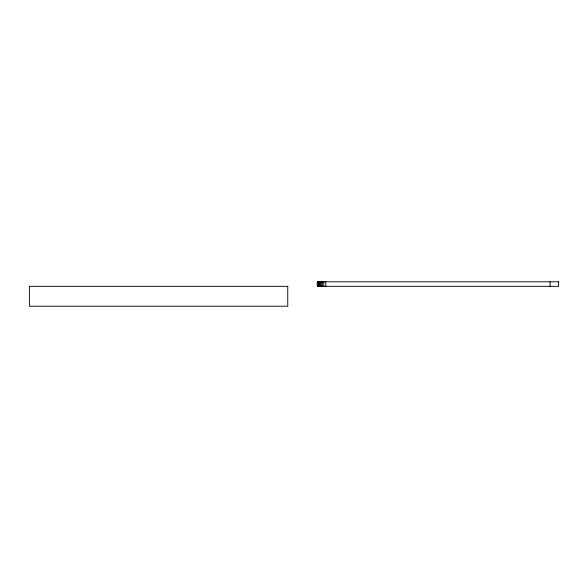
<?xml version="1.0" encoding="UTF-8"?>
<svg xmlns="http://www.w3.org/2000/svg" width="588" height="588" viewBox="0 0 588 588"><rect width="100%" height="100%" fill="white"/><g stroke="black" fill="none" stroke-linecap="round" stroke-linejoin="round"><path stroke-width="0.88" d="M550.081 281.792L550.081 286.334M325.796 281.792L325.796 286.334M323.804 281.792L323.804 286.334M322.349 281.792L322.349 286.334M321.283 281.792L321.283 286.334M320.291 281.792L320.291 286.334M319.409 281.792L319.409 286.334M318.652 281.792L318.652 286.334M318.042 281.792L318.042 286.334M317.594 281.792L317.594 286.334M558.6 281.792L317.277 281.792L317.277 286.334L558.6 286.334L558.6 281.792M287.752 286.334L29.4 286.334L29.4 306.208L287.752 306.208L287.752 286.334"/></g></svg>
